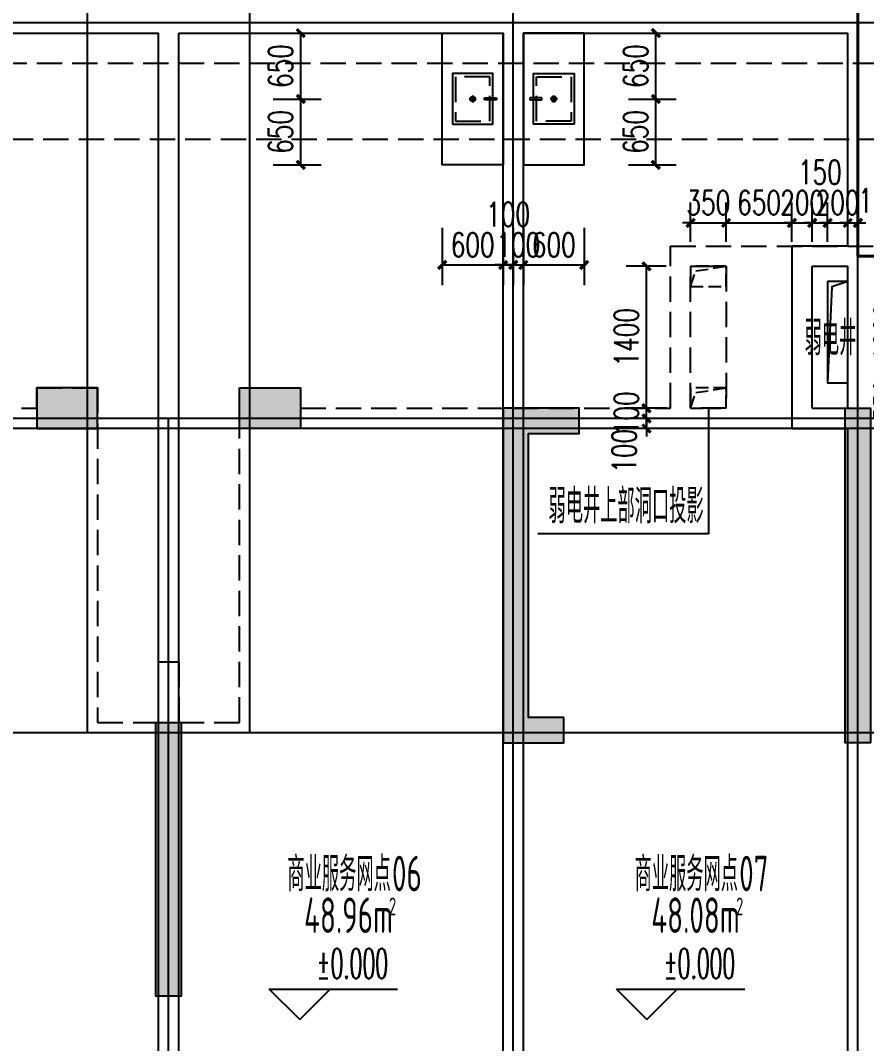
# Model space of a CAD drawing. Extents: x -59851 to 653804, y -249523 to 437614.
# Drawn here: x -31975 to -23629, y 199722 to 209813 of the extents above; entities that cross this region are included whole.
import ezdxf

# ---------------------------------------------------------------- set-up
doc = ezdxf.new("R2010")
doc.units = 0
doc.header["$LTSCALE"] = 1000
doc.header["$MEASUREMENT"] = 0
doc.linetypes.add('DASH', pattern=[0.35, 0.25, -0.1])
doc.layers.add('33计全面积外廓线', color=21, linetype='Continuous', lineweight=35)
for name, color, linetype in [('A-Above', 5, 'DASH'), ('A-Lvtry（卫生间）', 5, 'Continuous'), ('A-ROOF', 7, 'Continuous'), ('A-洞口', 105, 'Continuous'), ('A-第三道尺寸线', 105, 'Continuous'), ('DIM_ELEV', 3, 'Continuous'), ('DIM_LEAD', 3, 'Continuous'), ('DIM_SYMB', 3, 'Continuous'), ('DOTE', 16, 'Continuous'), ('LVTRY', 5, 'Continuous'), ('PUB_HATCH', 8, 'Continuous'), ('PUB_TEXT', 7, 'Continuous'), ('WALL', 2, 'Continuous'), ('剪力墙', 6, 'Continuous')]:
    doc.layers.add(name, color=color, linetype=linetype)
doc.styles.add('_TCH_DIM', font='SIMPLEX.shx', dxfattribs={"width": 0.7, "bigfont": 'GBCBIG.shx'})
doc.styles.add('_TCH_DIM_T3', font='SIMPLEX.shx', dxfattribs={"width": 0.705882, "bigfont": 'GBCBIG.shx'})
doc.styles.get("Standard").update_dxf_attribs({"font": 'gbenor.shx', "width": 0.7, "bigfont": 'gbcbig.shx'})
doc.dimstyles.new('_TCH_ARCH&&80', dxfattribs={"dimtxt": 238, "dimasz": 80, "dimexe": 200, "dimexo": 240, "dimgap": 80, "dimtad": 1, "dimdec": 0, "dimzin": 0, "dimdsep": 46, "dimtxsty": '_TCH_DIM_T3', "dimblk": 'ARCHTICK', "dimcen": 0.09, "dimclrt": 7, "dimazin": 2, "dimtfac": 1, "dimtdec": 0, "dimtix": 1, "dimtmove": 2, "dimatfit": 3, "dimfxl": 0, "dimtolj": 1, "dimtzin": 0, "dimarcsym": 0})

# ---------------------------------------------------------------- blocks, each defined once
blk = doc.blocks.new('A$C2778355F')
at = {"linetype": 'DASH'}
for p, q in [((165, 250), (235, 250)), ((200, 285), (200, 215))]:
    blk.add_line(p, q, dxfattribs=at)
at = {"linetype": 'ByBlock'}
blk.add_lwpolyline([(0, 0), (400, 0), (400, 500), (0, 500)], close=True, dxfattribs=at)
at = {"linetype": 'DASH'}
for points in [[(30, 30), (370, 30), (370, 470), (30, 470)], [(317, 260), (435, 260), (435, 240), (317, 240)]]:
    blk.add_lwpolyline(points, close=True, dxfattribs=at)
for radius in [25, 20]:
    blk.add_circle((200, 250), radius, dxfattribs=at)
blk = doc.blocks.new('zzlk0330')
at = {"layer": 'A-ROOF', "linetype": 'DASH'}
blk.add_lwpolyline([(-37214, 149988), (-37214, 146588), (-31814, 146588), (-31814, 146788), (-31214, 146788), (-31214, 143488), (-30614, 143488), (-30614, 144088), (-30414, 144088), (-30414, 143488), (-29814, 143488), (-29814, 146788), (-29214, 146788), (-29214, 146588), (-25564, 146588), (-25564, 148188), (-22114, 148188), (-22114, 149988)], close=True, dxfattribs=at)
blk = doc.blocks.new('ddkh')
at = {"layer": 'A-洞口'}
blk.add_lwpolyline([(-22905, 207025.5), (-22905, 206025.5), (-22705, 206025.5), (-22705, 207025.5)], close=True, dxfattribs=at)
blk.add_lwpolyline([(-22705, 207025.5), (-22861, 206974), (-22905, 206025.5)], dxfattribs=at)
blk = doc.blocks.new('shoucengjianliqiang0505')
at = {"layer": 'PUB_HATCH'}
h = blk.add_hatch(color=256, dxfattribs=at)
h.dxf.hatch_style = 1
h.paths.add_polyline_path([(-14848, 486544), (-14448, 486544), (-14448, 486144), (-14848, 486144)])
h.paths.add_polyline_path([(-8748, 486544), (-8348, 486544), (-8348, 486144), (-8748, 486144)])
h.paths.add_polyline_path([(-8748, 490544), (-8348, 490544), (-8348, 490144), (-8748, 490144)])
h.paths.add_polyline_path([(-14848, 490544), (-14448, 490544), (-14448, 490144), (-14848, 490144)])
h.paths.add_polyline_path([(-14848, 482144), (-14448, 482144), (-14448, 481744), (-14848, 481744)])
h.paths.add_polyline_path([(-8748, 482144), (-8348, 482144), (-8348, 481744), (-8748, 481744)])
h.paths.add_polyline_path([(-46848, 497944), (-46448, 497944), (-46448, 497544), (-46848, 497544)])
h.paths.add_polyline_path([(-46848, 501744), (-46448, 501744), (-46448, 501344), (-46848, 501344)])
h.paths.add_polyline_path([(-53548, 501742), (-53148, 501742), (-53148, 501342), (-53548, 501342)])
h.paths.add_polyline_path([(-63048, 504094), (-63048, 504344), (-63648, 504344), (-63648, 502544), (-63848, 502544), (-63848, 502294), (-63398, 502294), (-63398, 504094)])
h.paths.add_polyline_path([(-37148, 500844), (-35548, 500844), (-35548, 497944), (-37148, 497944), (-37148, 498144), (-35748, 498144), (-35748, 500644), (-37148, 500644)])
h.paths.add_polyline_path([(-29698, 483744), (-29698, 484994), (-29448, 484994), (-29448, 483344), (-30048, 483344), (-30048, 483744)])
h.paths.add_polyline_path([(-33048, 484994), (-32798, 484994), (-32798, 483744), (-32448, 483744), (-32448, 483344), (-33048, 483344)])
h.paths.add_polyline_path([(-36498, 483744), (-36498, 484994), (-36248, 484994), (-36248, 483344), (-36848, 483344), (-36848, 483744)])
h.paths.add_polyline_path([(-43248, 484994), (-42998, 484994), (-42998, 483744), (-42648, 483744), (-42648, 483344), (-43248, 483344)])
h.paths.add_polyline_path([(-50098, 483744), (-50098, 484994), (-49848, 484994), (-49848, 483344), (-50448, 483344), (-50448, 483744)])
h.paths.add_polyline_path([(-56848, 484994), (-56598, 484994), (-56598, 483744), (-56248, 483744), (-56248, 483344), (-56848, 483344)])
h.paths.add_polyline_path([(-63698, 485844), (-63448, 485844), (-63448, 483344), (-64048, 483344), (-64048, 483744), (-63698, 483744)])
h.paths.add_polyline_path([(-54648, 492144), (-54048, 492144), (-54048, 492544), (-54648, 492544)])
h.paths.add_polyline_path([(-52648, 492544), (-52048, 492544), (-52048, 492144), (-52648, 492144)])
h.paths.add_polyline_path([(-39048, 492544), (-38448, 492544), (-38448, 492144), (-39048, 492144)])
h.paths.add_polyline_path([(-45348, 495844), (-44748, 495844), (-44748, 496244), (-45348, 496244)])
h.paths.add_polyline_path([(-55848, 497944), (-55248, 497944), (-55248, 497544), (-55848, 497544)])
h.paths.add_polyline_path([(-55848, 495844), (-55248, 495844), (-55248, 496244), (-55848, 496244)])
h.paths.add_polyline_path([(-60248, 495844), (-59648, 495844), (-59648, 496244), (-60248, 496244)])
h.paths.add_polyline_path([(-21248, 500844), (-21248, 499444), (-21498, 499444), (-21498, 499844), (-21848, 499844), (-21848, 500094), (-21498, 500094), (-21498, 500844)])
h.paths.add_polyline_path([(-42948, 497544), (-42548, 497544), (-42548, 498144), (-42748, 498144), (-42748, 500644), (-42148, 500644), (-42148, 500844), (-42948, 500844), (-42948, 497944)])
h.paths.add_polyline_path([(-21248, 496144), (-21248, 496744), (-21498, 496744), (-21498, 496394), (-22898, 496394), (-22898, 496144), (-22098, 496144), (-22098, 496044), (-21848, 496044), (-21848, 496144)])
h.paths.add_polyline_path([(-30848, 497544), (-30848, 497944), (-32298, 497944), (-32298, 498144), (-30648, 498144), (-30648, 497744), (-30248, 497744), (-30248, 497544)])
h.paths.add_polyline_path([(-18848, 489094), (-18848, 487444), (-19098, 487444), (-19098, 487994), (-19448, 487994), (-19448, 488244), (-19098, 488244), (-19098, 489094)])
h.paths.add_polyline_path([(-60023, 489044), (-60273, 489044), (-60273, 491444), (-60023, 491444), (-60023, 489244)])
h.paths.add_polyline_path([(-28348, 499194), (-28348, 497544), (-28748, 497544), (-28748, 497744), (-28548, 497744), (-28548, 499194)])
h.paths.add_polyline_path([(-41148, 492344), (-40448, 492344), (-40448, 490694), (-40698, 490694), (-40698, 492094), (-41148, 492094)])
h.paths.add_polyline_path([(-30848, 500644), (-31348, 500644), (-31348, 503644), (-28348, 503644), (-28348, 501444), (-28708, 501444), (-28708, 501644), (-28548, 501644), (-28548, 503444), (-31148, 503444), (-31148, 501644), (-30748, 501644), (-30748, 501444), (-31148, 501444), (-31148, 500944), (-30648, 500944), (-30648, 500644)])
h.paths.add_polyline_path([(-42948, 495544), (-42948, 496244), (-40448, 496244), (-40448, 493744), (-42948, 493744), (-42948, 494444), (-42748, 494444), (-42748, 493944), (-40648, 493944), (-40648, 496044), (-42748, 496044), (-42748, 495544)])
h.paths.add_polyline_path([(-21248, 502644), (-21248, 503644), (-22898, 503644), (-22898, 503394), (-21498, 503394), (-21498, 502644)])
h.paths.add_polyline_path([(-22748, 492144), (-23248, 492144), (-23248, 490494), (-22998, 490494), (-22998, 491894), (-22748, 491894)])
h.paths.add_polyline_path([(-22673, 488244), (-22423, 488244), (-22423, 485744), (-22673, 485744), (-22673, 488044)])
h.paths.add_polyline_path([(-21848, 493644), (-21848, 493044), (-23498, 493044), (-23498, 493294), (-22098, 493294), (-22098, 493644)])
h.paths.add_polyline_path([(-18848, 491544), (-18848, 492144), (-20498, 492144), (-20498, 491894), (-19098, 491894), (-19098, 491544)])
h.paths.add_polyline_path([(-18848, 482444), (-18848, 481744), (-20498, 481744), (-20498, 481994), (-19098, 481994), (-19098, 482444)])
h.paths.add_polyline_path([(-22048, 481744), (-22498, 481744), (-22698, 481744), (-22698, 483344), (-23048, 483344), (-23048, 483594), (-22448, 483594), (-22448, 481994), (-22048, 481994)])
h.paths.add_polyline_path([(-26798, 490844), (-26048, 490844), (-26048, 489044), (-26298, 489044), (-26298, 490594), (-26798, 490594)])
h.paths.add_polyline_path([(-32448, 490844), (-33048, 490844), (-33048, 489044), (-32798, 489044), (-32798, 490594), (-32448, 490594)])
h.paths.add_polyline_path([(-35848, 489294), (-36198, 489294), (-36198, 492094), (-35848, 492094), (-35848, 492344), (-36448, 492344), (-36448, 489044), (-36198, 489044), (-35848, 489044)])
h.paths.add_polyline_path([(-39873, 489244), (-39623, 489244), (-39623, 486544), (-39873, 486544), (-39873, 489044)])
h.paths.add_polyline_path([(-43648, 489294), (-43298, 489294), (-43298, 492094), (-43798, 492094), (-43798, 492344), (-43048, 492344), (-43048, 489044), (-43298, 489044), (-43648, 489044)])
h.paths.add_polyline_path([(-46673, 492344), (-46423, 492344), (-46423, 489044), (-46673, 489044), (-46673, 492144)])
h.paths.add_polyline_path([(-53473, 489244), (-53223, 489244), (-53223, 486544), (-53473, 486544), (-53473, 489044)])
h.paths.add_polyline_path([(-49448, 489294), (-49798, 489294), (-49798, 492094), (-49298, 492094), (-49298, 492344), (-50048, 492344), (-50048, 489044), (-49798, 489044), (-49448, 489044)])
h.paths.add_polyline_path([(-57248, 489294), (-56898, 489294), (-56898, 492094), (-57248, 492094), (-57248, 492344), (-56648, 492344), (-56648, 489044), (-56898, 489044), (-57248, 489044)])
h.paths.add_polyline_path([(-60048, 498644), (-60048, 497544), (-62548, 497544), (-62548, 497794), (-60298, 497794), (-60298, 498644)])
h.paths.add_polyline_path([(-60048, 503544), (-60048, 504344), (-61698, 504344), (-61698, 504094), (-60298, 504094), (-60298, 503544)])
h.paths.add_polyline_path([(-67048, 491344), (-67048, 492244), (-64848, 492244), (-64848, 491994), (-66798, 491994), (-66798, 491344)])
h.paths.add_polyline_path([(-66448, 502544), (-67048, 502544), (-67048, 499894), (-66798, 499894), (-66798, 502294), (-66448, 502294)])
h.paths.add_polyline_path([(-66448, 483344), (-67048, 483344), (-67048, 485844), (-66798, 485844), (-66798, 483744), (-66448, 483744)])
edge = h.paths.add_edge_path()
edge.add_line((-26248, 494694), (-26248, 492344))
edge.add_line((-26248, 492344), (-26948, 492344))
edge.add_line((-26948, 492344), (-26948, 492144))
edge.add_line((-26948, 492144), (-26048, 492144))
edge.add_line((-26048, 492144), (-26048, 494694))
edge.add_line((-26248, 494694), (-26248, 495094))
edge = h.paths.add_edge_path()
edge.add_line((-26448, 483344), (-26448, 483594))
edge.add_line((-26448, 483594), (-26273, 483594))
edge.add_line((-26273, 483594), (-26273, 484994))
edge.add_line((-26273, 484994), (-26023, 484994))
edge.add_line((-26023, 484994), (-26023, 483594))
edge.add_line((-26023, 483594), (-25848, 483594))
edge.add_line((-25848, 483594), (-25848, 483344))
edge.add_line((-25848, 483344), (-26448, 483344))
edge.add_line((-26448, 483344), (-26048, 483344))
edge = h.paths.add_edge_path()
edge.add_line((-40048, 483344), (-40048, 483744))
edge.add_line((-40048, 483744), (-39873, 483744))
edge.add_line((-39873, 483744), (-39873, 484994))
edge.add_line((-39873, 484994), (-39623, 484994))
edge.add_line((-39623, 484994), (-39623, 483744))
edge.add_line((-39623, 483744), (-39448, 483744))
edge.add_line((-39448, 483744), (-39448, 483344))
edge.add_line((-39448, 483344), (-40048, 483344))
edge.add_line((-40048, 483344), (-39648, 483344))
edge = h.paths.add_edge_path()
edge.add_line((-46848, 483344), (-46848, 483594))
edge.add_line((-46848, 483594), (-46673, 483594))
edge.add_line((-46673, 483594), (-46673, 484994))
edge.add_line((-46673, 484994), (-46423, 484994))
edge.add_line((-46423, 484994), (-46423, 483594))
edge.add_line((-46423, 483594), (-46248, 483594))
edge.add_line((-46248, 483594), (-46248, 483344))
edge.add_line((-46248, 483344), (-46848, 483344))
edge.add_line((-46848, 483344), (-46448, 483344))
edge = h.paths.add_edge_path()
edge.add_line((-53648, 483344), (-53648, 483744))
edge.add_line((-53648, 483744), (-53473, 483744))
edge.add_line((-53473, 483744), (-53473, 484994))
edge.add_line((-53473, 484994), (-53223, 484994))
edge.add_line((-53223, 484994), (-53223, 483744))
edge.add_line((-53223, 483744), (-53048, 483744))
edge.add_line((-53048, 483744), (-53048, 483344))
edge.add_line((-53048, 483344), (-53648, 483344))
edge.add_line((-53648, 483344), (-53248, 483344))
edge = h.paths.add_edge_path()
edge.add_line((-60448, 483344), (-60448, 483594))
edge.add_line((-60448, 483594), (-60273, 483594))
edge.add_line((-60273, 483594), (-60273, 484994))
edge.add_line((-60273, 484994), (-60023, 484994))
edge.add_line((-60023, 484994), (-60023, 483594))
edge.add_line((-60023, 483594), (-59848, 483594))
edge.add_line((-59848, 483594), (-59848, 483344))
edge.add_line((-59848, 483344), (-60448, 483344))
edge.add_line((-60448, 483344), (-60048, 483344))
at = {"layer": '剪力墙', "color": 6, "linetype": 'Continuous'}
for points in [[(-54648, 492144), (-54048, 492144), (-54048, 492544), (-54648, 492544)], [(-52648, 492544), (-52048, 492544), (-52048, 492144), (-52648, 492144)], [(-49448, 489294), (-49798, 489294), (-49798, 492094), (-49298, 492094), (-49298, 492344), (-50048, 492344), (-50048, 489044), (-49798, 489044), (-49448, 489044)], [(-46673, 492344), (-46423, 492344), (-46423, 489044), (-46673, 489044), (-46673, 492144)], [(-53473, 489244), (-53223, 489244), (-53223, 486544), (-53473, 486544), (-53473, 489044)]]:
    blk.add_lwpolyline(points, close=True, dxfattribs=at)
for points in [[(-54448, 492144), (-54448, 492144)], [(-52448, 492144), (-52448, 492144)], [(-46673, 492144), (-46673, 492144)], [(-53473, 489044), (-53473, 489044)]]:
    blk.add_lwpolyline(points, dxfattribs=at)
blk = doc.blocks.new('_ArchTick')
at = {"color": 0, "linetype": 'ByBlock', "const_width": 0.4}
blk.add_lwpolyline([(-0.5, -0.5), (0.5, 0.5)], dxfattribs=at)
blk = doc.blocks.new('*D1163')
at = {"layer": 'A-第三道尺寸线', "color": 0, "lineweight": -2, "transparency": 16777216}
for p, q in [((-23480, 207238), (-23034, 207238)), ((-23234, 206238), (-23234, 207238)), ((-23480, 206238), (-23034, 206238))]:
    blk.add_line(p, q, dxfattribs=at)
at = {"layer": 'Defpoints', "color": 0, "transparency": 16777216}
for p in [(-23720, 207238), (-23234, 207238), (-23720, 206238)]:
    blk.add_point(p, dxfattribs=at)
at = {"layer": 'A-第三道尺寸线', "color": 0, "lineweight": -2, "transparency": 16777216, "xscale": 80, "yscale": 80, "zscale": 80}
for p, rotation in [((-23234, 207238), 90), ((-23234, 206238), 270)]:
    blk.add_blockref('_ArchTick', p, dxfattribs=dict(at, rotation=rotation))
at = {"layer": 'A-第三道尺寸线', "color": 7, "transparency": 16777216, "insert": (-23433, 206738), "char_height": 238, "attachment_point": 5, "rotation": 90, "style": '_TCH_DIM_T3'}
blk.add_mtext('\\A1;1000', dxfattribs=at)
blk = doc.blocks.new('*D1164')
at = {"layer": 'A-第三道尺寸线', "color": 0, "lineweight": -2, "transparency": 16777216}
for p, q in [((-23234, 206238), (-23234, 206318)), ((-23480, 206238), (-23034, 206238)), ((-23234, 205888), (-23234, 206238)), ((-23480, 205888), (-23034, 205888)), ((-23234, 205888), (-23234, 205808))]:
    blk.add_line(p, q, dxfattribs=at)
at = {"layer": 'Defpoints', "color": 0, "transparency": 16777216}
for p in [(-23720, 206238), (-23234, 206238), (-23720, 205888)]:
    blk.add_point(p, dxfattribs=at)
at = {"layer": 'A-第三道尺寸线', "color": 0, "lineweight": -2, "transparency": 16777216, "xscale": 80, "yscale": 80, "zscale": 80}
for p, rotation in [((-23234, 206238), 270), ((-23234, 205888), 90)]:
    blk.add_blockref('_ArchTick', p, dxfattribs=dict(at, rotation=rotation))
at = {"layer": 'A-第三道尺寸线', "color": 7, "transparency": 16777216, "insert": (-23433, 206063), "char_height": 238, "attachment_point": 5, "rotation": 90, "style": '_TCH_DIM_T3'}
blk.add_mtext('\\A1;350', dxfattribs=at)
blk = doc.blocks.new('*D1182')
at = {"layer": 'A-第三道尺寸线', "color": 0, "lineweight": -2, "transparency": 16777216}
for p, q in [((-25604, 207388), (-25999, 207388)), ((-25799, 205988), (-25799, 207388)), ((-25604, 205988), (-25999, 205988))]:
    blk.add_line(p, q, dxfattribs=at)
at = {"layer": 'Defpoints', "color": 0, "transparency": 16777216}
for p in [(-25799, 207388), (-25364, 207388), (-25364, 205988)]:
    blk.add_point(p, dxfattribs=at)
at = {"layer": 'A-第三道尺寸线', "color": 0, "lineweight": -2, "transparency": 16777216, "xscale": 80, "yscale": 80, "zscale": 80}
for p, rotation in [((-25799, 207388), 90), ((-25799, 205988), 270)]:
    blk.add_blockref('_ArchTick', p, dxfattribs=dict(at, rotation=rotation))
at = {"layer": 'A-第三道尺寸线', "color": 7, "transparency": 16777216, "insert": (-25998, 206688), "char_height": 238, "attachment_point": 5, "rotation": 90, "style": '_TCH_DIM_T3'}
blk.add_mtext('\\A1;1400', dxfattribs=at)
blk = doc.blocks.new('*D1183')
at = {"layer": 'A-第三道尺寸线', "color": 0, "lineweight": -2, "transparency": 16777216}
for p, q in [((-25799, 205988), (-25799, 206068)), ((-25604, 205988), (-25999, 205988)), ((-25799, 205888), (-25799, 205988)), ((-25604, 205888), (-25999, 205888)), ((-25799, 205888), (-25799, 205808))]:
    blk.add_line(p, q, dxfattribs=at)
at = {"layer": 'Defpoints', "color": 0, "transparency": 16777216}
for p in [(-25799, 205988), (-25364, 205988), (-25364, 205888)]:
    blk.add_point(p, dxfattribs=at)
at = {"layer": 'A-第三道尺寸线', "color": 0, "lineweight": -2, "transparency": 16777216, "xscale": 80, "yscale": 80, "zscale": 80}
for p, rotation in [((-25799, 205988), 270), ((-25799, 205888), 90)]:
    blk.add_blockref('_ArchTick', p, dxfattribs=dict(at, rotation=rotation))
at = {"layer": 'A-第三道尺寸线', "color": 7, "transparency": 16777216, "insert": (-25998, 205938), "char_height": 238, "attachment_point": 5, "rotation": 90, "style": '_TCH_DIM_T3'}
blk.add_mtext('\\A1;100', dxfattribs=at)
blk = doc.blocks.new('*D1184')
at = {"layer": 'A-第三道尺寸线', "color": 0, "lineweight": -2, "transparency": 16777216}
for p, q in [((-25799, 205888), (-25799, 205968)), ((-25604, 205888), (-25999, 205888)), ((-25799, 205788), (-25799, 205888)), ((-25604, 205788), (-25999, 205788)), ((-25799, 205788), (-25799, 205708))]:
    blk.add_line(p, q, dxfattribs=at)
at = {"layer": 'Defpoints', "color": 0, "transparency": 16777216}
for p in [(-25799, 205888), (-25364, 205888), (-25364, 205788)]:
    blk.add_point(p, dxfattribs=at)
at = {"layer": 'A-第三道尺寸线', "color": 0, "lineweight": -2, "transparency": 16777216, "xscale": 80, "yscale": 80, "zscale": 80}
for p, rotation in [((-25799, 205888), 270), ((-25799, 205788), 90)]:
    blk.add_blockref('_ArchTick', p, dxfattribs=dict(at, rotation=rotation))
at = {"layer": 'A-第三道尺寸线', "color": 7, "transparency": 16777216, "insert": (-26019, 205568), "char_height": 238, "attachment_point": 5, "rotation": 90, "style": '_TCH_DIM_T3'}
blk.add_mtext('\\A1;100', dxfattribs=at)
blk = doc.blocks.new('*D1185')
at = {"layer": 'A-第三道尺寸线', "color": 0, "lineweight": -2, "transparency": 16777216}
for p, q in [((-25364, 207628), (-25364, 208016)), ((-25014, 207628), (-25014, 208016)), ((-25364, 207816), (-25444, 207816)), ((-25364, 207816), (-25014, 207816)), ((-25014, 207816), (-24934, 207816))]:
    blk.add_line(p, q, dxfattribs=at)
at = {"layer": 'Defpoints', "color": 0, "transparency": 16777216}
for p in [(-25014, 207816), (-25364, 207388), (-25014, 207388)]:
    blk.add_point(p, dxfattribs=at)
at = {"layer": 'A-第三道尺寸线', "color": 0, "lineweight": -2, "transparency": 16777216, "xscale": 80, "yscale": 80, "zscale": 80}
blk.add_blockref('_ArchTick', (-25364, 207816), dxfattribs=at)
at = {"layer": 'A-第三道尺寸线', "color": 0, "lineweight": -2, "transparency": 16777216, "xscale": 80, "yscale": 80, "zscale": 80, "rotation": 180}
blk.add_blockref('_ArchTick', (-25014, 207816), dxfattribs=at)
at = {"layer": 'A-第三道尺寸线', "color": 7, "transparency": 16777216, "insert": (-25189, 208015), "char_height": 238, "attachment_point": 5, "style": '_TCH_DIM_T3'}
blk.add_mtext('\\A1;350', dxfattribs=at)
blk = doc.blocks.new('*D1186')
at = {"layer": 'A-第三道尺寸线', "color": 0, "lineweight": -2, "transparency": 16777216}
for p, q in [((-25014, 207628), (-25014, 208016)), ((-24364, 207628), (-24364, 208016)), ((-25014, 207816), (-24364, 207816))]:
    blk.add_line(p, q, dxfattribs=at)
at = {"layer": 'Defpoints', "color": 0, "transparency": 16777216}
for p in [(-24364, 207816), (-25014, 207388), (-24364, 207388)]:
    blk.add_point(p, dxfattribs=at)
at = {"layer": 'A-第三道尺寸线', "color": 0, "lineweight": -2, "transparency": 16777216, "xscale": 80, "yscale": 80, "zscale": 80, "rotation": 180}
blk.add_blockref('_ArchTick', (-25014, 207816), dxfattribs=at)
at = {"layer": 'A-第三道尺寸线', "color": 0, "lineweight": -2, "transparency": 16777216, "xscale": 80, "yscale": 80, "zscale": 80}
blk.add_blockref('_ArchTick', (-24364, 207816), dxfattribs=at)
at = {"layer": 'A-第三道尺寸线', "color": 7, "transparency": 16777216, "insert": (-24689, 208015), "char_height": 238, "attachment_point": 5, "style": '_TCH_DIM_T3'}
blk.add_mtext('\\A1;650', dxfattribs=at)
blk = doc.blocks.new('*D1187')
at = {"layer": 'A-第三道尺寸线', "color": 0, "lineweight": -2, "transparency": 16777216}
for p, q in [((-24364, 207628), (-24364, 208016)), ((-24164, 207628), (-24164, 208016)), ((-24364, 207816), (-24444, 207816)), ((-24364, 207816), (-24164, 207816)), ((-24164, 207816), (-24084, 207816))]:
    blk.add_line(p, q, dxfattribs=at)
at = {"layer": 'Defpoints', "color": 0, "transparency": 16777216}
for p in [(-24164, 207816), (-24364, 207388), (-24164, 207388)]:
    blk.add_point(p, dxfattribs=at)
at = {"layer": 'A-第三道尺寸线', "color": 0, "lineweight": -2, "transparency": 16777216, "xscale": 80, "yscale": 80, "zscale": 80}
blk.add_blockref('_ArchTick', (-24364, 207816), dxfattribs=at)
at = {"layer": 'A-第三道尺寸线', "color": 0, "lineweight": -2, "transparency": 16777216, "xscale": 80, "yscale": 80, "zscale": 80, "rotation": 180}
blk.add_blockref('_ArchTick', (-24164, 207816), dxfattribs=at)
at = {"layer": 'A-第三道尺寸线', "color": 7, "transparency": 16777216, "insert": (-24264, 208015), "char_height": 238, "attachment_point": 5, "style": '_TCH_DIM_T3'}
blk.add_mtext('\\A1;200', dxfattribs=at)
blk = doc.blocks.new('*D1188')
at = {"layer": 'A-第三道尺寸线', "color": 0, "lineweight": -2, "transparency": 16777216}
for p, q in [((-24164, 207628), (-24164, 208016)), ((-24014, 207628), (-24014, 208016)), ((-24164, 207816), (-24244, 207816)), ((-24164, 207816), (-24014, 207816)), ((-24014, 207816), (-23934, 207816))]:
    blk.add_line(p, q, dxfattribs=at)
at = {"layer": 'Defpoints', "color": 0, "transparency": 16777216}
for p in [(-24014, 207816), (-24164, 207388), (-24014, 207388)]:
    blk.add_point(p, dxfattribs=at)
at = {"layer": 'A-第三道尺寸线', "color": 0, "lineweight": -2, "transparency": 16777216, "xscale": 80, "yscale": 80, "zscale": 80}
blk.add_blockref('_ArchTick', (-24164, 207816), dxfattribs=at)
at = {"layer": 'A-第三道尺寸线', "color": 0, "lineweight": -2, "transparency": 16777216, "xscale": 80, "yscale": 80, "zscale": 80, "rotation": 180}
blk.add_blockref('_ArchTick', (-24014, 207816), dxfattribs=at)
at = {"layer": 'A-第三道尺寸线', "color": 7, "transparency": 16777216, "insert": (-24089, 208316), "char_height": 238, "attachment_point": 5, "style": '_TCH_DIM_T3'}
blk.add_mtext('\\A1;150', dxfattribs=at)
blk = doc.blocks.new('*D1189')
at = {"layer": 'A-第三道尺寸线', "color": 0, "lineweight": -2, "transparency": 16777216}
for p, q in [((-24014, 207628), (-24014, 208016)), ((-23814, 207628), (-23814, 208016)), ((-24014, 207816), (-24094, 207816)), ((-24014, 207816), (-23814, 207816)), ((-23814, 207816), (-23734, 207816))]:
    blk.add_line(p, q, dxfattribs=at)
at = {"layer": 'Defpoints', "color": 0, "transparency": 16777216}
for p in [(-23814, 207816), (-24014, 207388), (-23814, 207388)]:
    blk.add_point(p, dxfattribs=at)
at = {"layer": 'A-第三道尺寸线', "color": 0, "lineweight": -2, "transparency": 16777216, "xscale": 80, "yscale": 80, "zscale": 80}
blk.add_blockref('_ArchTick', (-24014, 207816), dxfattribs=at)
at = {"layer": 'A-第三道尺寸线', "color": 0, "lineweight": -2, "transparency": 16777216, "xscale": 80, "yscale": 80, "zscale": 80, "rotation": 180}
blk.add_blockref('_ArchTick', (-23814, 207816), dxfattribs=at)
at = {"layer": 'A-第三道尺寸线', "color": 7, "transparency": 16777216, "insert": (-23914, 208015), "char_height": 238, "attachment_point": 5, "style": '_TCH_DIM_T3'}
blk.add_mtext('\\A1;200', dxfattribs=at)
blk = doc.blocks.new('*D1190')
at = {"layer": 'A-第三道尺寸线', "color": 0, "lineweight": -2, "transparency": 16777216}
for p, q in [((-23814, 207628), (-23814, 208016)), ((-23714, 207628), (-23714, 208016)), ((-23814, 207816), (-23894, 207816)), ((-23814, 207816), (-23714, 207816)), ((-23714, 207816), (-23634, 207816))]:
    blk.add_line(p, q, dxfattribs=at)
at = {"layer": 'Defpoints', "color": 0, "transparency": 16777216}
for p in [(-23714, 207816), (-23814, 207388), (-23714, 207388)]:
    blk.add_point(p, dxfattribs=at)
at = {"layer": 'A-第三道尺寸线', "color": 0, "lineweight": -2, "transparency": 16777216, "xscale": 80, "yscale": 80, "zscale": 80}
blk.add_blockref('_ArchTick', (-23814, 207816), dxfattribs=at)
at = {"layer": 'A-第三道尺寸线', "color": 0, "lineweight": -2, "transparency": 16777216, "xscale": 80, "yscale": 80, "zscale": 80, "rotation": 180}
blk.add_blockref('_ArchTick', (-23714, 207816), dxfattribs=at)
at = {"layer": 'A-第三道尺寸线', "color": 7, "transparency": 16777216, "insert": (-23494, 208036), "char_height": 238, "attachment_point": 5, "style": '_TCH_DIM_T3'}
blk.add_mtext('\\A1;100', dxfattribs=at)
blk = doc.blocks.new('*D2825')
at = {"layer": 'A-第三道尺寸线', "color": 0, "lineweight": -2, "transparency": 16777216}
for p, q in [((-25978, 209688), (-25507, 209688)), ((-25707, 209038), (-25707, 209688)), ((-25978, 209038), (-25507, 209038))]:
    blk.add_line(p, q, dxfattribs=at)
at = {"layer": 'Defpoints', "color": 0, "transparency": 16777216}
for p in [(-26218, 209688), (-25707, 209688), (-26218, 209038)]:
    blk.add_point(p, dxfattribs=at)
at = {"layer": 'A-第三道尺寸线', "color": 0, "lineweight": -2, "transparency": 16777216, "xscale": 80, "yscale": 80, "zscale": 80}
for p, rotation in [((-25707, 209688), 90), ((-25707, 209038), 270)]:
    blk.add_blockref('_ArchTick', p, dxfattribs=dict(at, rotation=rotation))
at = {"layer": 'A-第三道尺寸线', "color": 7, "transparency": 16777216, "insert": (-25906, 209363), "char_height": 238, "attachment_point": 5, "rotation": 90, "style": '_TCH_DIM_T3'}
blk.add_mtext('\\A1;650', dxfattribs=at)
blk = doc.blocks.new('*D2826')
at = {"layer": 'A-第三道尺寸线', "color": 0, "lineweight": -2, "transparency": 16777216}
for p, q in [((-25978, 209038), (-25507, 209038)), ((-25707, 208388), (-25707, 209038)), ((-25978, 208388), (-25507, 208388))]:
    blk.add_line(p, q, dxfattribs=at)
at = {"layer": 'Defpoints', "color": 0, "transparency": 16777216}
for p in [(-26218, 209038), (-25707, 209038), (-26218, 208388)]:
    blk.add_point(p, dxfattribs=at)
at = {"layer": 'A-第三道尺寸线', "color": 0, "lineweight": -2, "transparency": 16777216, "xscale": 80, "yscale": 80, "zscale": 80}
for p, rotation in [((-25707, 209038), 90), ((-25707, 208388), 270)]:
    blk.add_blockref('_ArchTick', p, dxfattribs=dict(at, rotation=rotation))
at = {"layer": 'A-第三道尺寸线', "color": 7, "transparency": 16777216, "insert": (-25906, 208713), "char_height": 238, "attachment_point": 5, "rotation": 90, "style": '_TCH_DIM_T3'}
blk.add_mtext('\\A1;650', dxfattribs=at)
blk = doc.blocks.new('*D2856')
at = {"layer": 'A-第三道尺寸线', "color": 0, "lineweight": -2, "transparency": 16777216}
for p, q in [((-29481, 209688), (-29010, 209688)), ((-29210, 209038), (-29210, 209688)), ((-29481, 209038), (-29010, 209038))]:
    blk.add_line(p, q, dxfattribs=at)
at = {"layer": 'Defpoints', "color": 0, "transparency": 16777216}
for p in [(-29721, 209688), (-29210, 209688), (-29721, 209038)]:
    blk.add_point(p, dxfattribs=at)
at = {"layer": 'A-第三道尺寸线', "color": 0, "lineweight": -2, "transparency": 16777216, "xscale": 80, "yscale": 80, "zscale": 80}
for p, rotation in [((-29210, 209688), 90), ((-29210, 209038), 270)]:
    blk.add_blockref('_ArchTick', p, dxfattribs=dict(at, rotation=rotation))
at = {"layer": 'A-第三道尺寸线', "color": 7, "transparency": 16777216, "insert": (-29409, 209363), "char_height": 238, "attachment_point": 5, "rotation": 90, "style": '_TCH_DIM_T3'}
blk.add_mtext('\\A1;650', dxfattribs=at)
blk = doc.blocks.new('*D2857')
at = {"layer": 'A-第三道尺寸线', "color": 0, "lineweight": -2, "transparency": 16777216}
for p, q in [((-29481, 209038), (-29010, 209038)), ((-29210, 208388), (-29210, 209038)), ((-29481, 208388), (-29010, 208388))]:
    blk.add_line(p, q, dxfattribs=at)
at = {"layer": 'Defpoints', "color": 0, "transparency": 16777216}
for p in [(-29721, 209038), (-29210, 209038), (-29721, 208388)]:
    blk.add_point(p, dxfattribs=at)
at = {"layer": 'A-第三道尺寸线', "color": 0, "lineweight": -2, "transparency": 16777216, "xscale": 80, "yscale": 80, "zscale": 80}
for p, rotation in [((-29210, 209038), 90), ((-29210, 208388), 270)]:
    blk.add_blockref('_ArchTick', p, dxfattribs=dict(at, rotation=rotation))
at = {"layer": 'A-第三道尺寸线', "color": 7, "transparency": 16777216, "insert": (-29409, 208713), "char_height": 238, "attachment_point": 5, "rotation": 90, "style": '_TCH_DIM_T3'}
blk.add_mtext('\\A1;650', dxfattribs=at)
blk = doc.blocks.new('*D2858')
at = {"layer": 'A-第三道尺寸线', "color": 0, "lineweight": -2, "transparency": 16777216}
for p, q in [((-27014, 207768), (-27014, 207201)), ((-26414, 207768), (-26414, 207201)), ((-27014, 207401), (-26414, 207401))]:
    blk.add_line(p, q, dxfattribs=at)
at = {"layer": 'Defpoints', "color": 0, "transparency": 16777216}
for p in [(-27014, 208008), (-26414, 208008), (-26414, 207401)]:
    blk.add_point(p, dxfattribs=at)
at = {"layer": 'A-第三道尺寸线', "color": 0, "lineweight": -2, "transparency": 16777216, "xscale": 80, "yscale": 80, "zscale": 80, "rotation": 180}
blk.add_blockref('_ArchTick', (-27014, 207401), dxfattribs=at)
at = {"layer": 'A-第三道尺寸线', "color": 0, "lineweight": -2, "transparency": 16777216, "xscale": 80, "yscale": 80, "zscale": 80}
blk.add_blockref('_ArchTick', (-26414, 207401), dxfattribs=at)
at = {"layer": 'A-第三道尺寸线', "color": 7, "transparency": 16777216, "insert": (-26714, 207600), "char_height": 238, "attachment_point": 5, "style": '_TCH_DIM_T3'}
blk.add_mtext('\\A1;600', dxfattribs=at)
blk = doc.blocks.new('*D2859')
at = {"layer": 'A-第三道尺寸线', "color": 0, "lineweight": -2, "transparency": 16777216}
for p, q in [((-27114, 207768), (-27114, 207201)), ((-27014, 207768), (-27014, 207201)), ((-27114, 207401), (-27194, 207401)), ((-27114, 207401), (-27014, 207401)), ((-27014, 207401), (-26934, 207401))]:
    blk.add_line(p, q, dxfattribs=at)
at = {"layer": 'Defpoints', "color": 0, "transparency": 16777216}
for p in [(-27114, 208008), (-27014, 208008), (-27014, 207401)]:
    blk.add_point(p, dxfattribs=at)
at = {"layer": 'A-第三道尺寸线', "color": 0, "lineweight": -2, "transparency": 16777216, "xscale": 80, "yscale": 80, "zscale": 80}
blk.add_blockref('_ArchTick', (-27114, 207401), dxfattribs=at)
at = {"layer": 'A-第三道尺寸线', "color": 0, "lineweight": -2, "transparency": 16777216, "xscale": 80, "yscale": 80, "zscale": 80, "rotation": 180}
blk.add_blockref('_ArchTick', (-27014, 207401), dxfattribs=at)
at = {"layer": 'A-第三道尺寸线', "color": 7, "transparency": 16777216, "insert": (-27064, 207600), "char_height": 238, "attachment_point": 5, "style": '_TCH_DIM_T3'}
blk.add_mtext('\\A1;100', dxfattribs=at)
blk = doc.blocks.new('*D2860')
at = {"layer": 'A-第三道尺寸线', "color": 0, "lineweight": -2, "transparency": 16777216}
for p, q in [((-27214, 207768), (-27214, 207201)), ((-27114, 207768), (-27114, 207201)), ((-27214, 207401), (-27294, 207401)), ((-27214, 207401), (-27114, 207401)), ((-27114, 207401), (-27034, 207401))]:
    blk.add_line(p, q, dxfattribs=at)
at = {"layer": 'Defpoints', "color": 0, "transparency": 16777216}
for p in [(-27214, 208008), (-27114, 208008), (-27114, 207401)]:
    blk.add_point(p, dxfattribs=at)
at = {"layer": 'A-第三道尺寸线', "color": 0, "lineweight": -2, "transparency": 16777216, "xscale": 80, "yscale": 80, "zscale": 80}
blk.add_blockref('_ArchTick', (-27214, 207401), dxfattribs=at)
at = {"layer": 'A-第三道尺寸线', "color": 0, "lineweight": -2, "transparency": 16777216, "xscale": 80, "yscale": 80, "zscale": 80, "rotation": 180}
blk.add_blockref('_ArchTick', (-27114, 207401), dxfattribs=at)
at = {"layer": 'A-第三道尺寸线', "color": 7, "transparency": 16777216, "insert": (-27164, 207901), "char_height": 238, "attachment_point": 5, "style": '_TCH_DIM_T3'}
blk.add_mtext('\\A1;100', dxfattribs=at)
blk = doc.blocks.new('*D2861')
at = {"layer": 'A-第三道尺寸线', "color": 0, "lineweight": -2, "transparency": 16777216}
for p, q in [((-27814, 207768), (-27814, 207201)), ((-27214, 207768), (-27214, 207201)), ((-27814, 207401), (-27214, 207401))]:
    blk.add_line(p, q, dxfattribs=at)
at = {"layer": 'Defpoints', "color": 0, "transparency": 16777216}
for p in [(-27814, 208008), (-27214, 208008), (-27214, 207401)]:
    blk.add_point(p, dxfattribs=at)
at = {"layer": 'A-第三道尺寸线', "color": 0, "lineweight": -2, "transparency": 16777216, "xscale": 80, "yscale": 80, "zscale": 80, "rotation": 180}
blk.add_blockref('_ArchTick', (-27814, 207401), dxfattribs=at)
at = {"layer": 'A-第三道尺寸线', "color": 0, "lineweight": -2, "transparency": 16777216, "xscale": 80, "yscale": 80, "zscale": 80}
blk.add_blockref('_ArchTick', (-27214, 207401), dxfattribs=at)
at = {"layer": 'A-第三道尺寸线', "color": 7, "transparency": 16777216, "insert": (-27514, 207600), "char_height": 238, "attachment_point": 5, "style": '_TCH_DIM_T3'}
blk.add_mtext('\\A1;600', dxfattribs=at)
blk = doc.blocks.new('roofzhouxian')
at = {"layer": 'DOTE'}
for p, q in [((-35192, -298295), (-35192, -279124)), ((-33592, -298295), (-33592, -279124)), ((-30992, -309503), (-30992, -279124)), ((-27592, -309503), (-27592, -279124)), ((-23892, -291295), (-49367, -291295)), ((-7192, -295195), (-49367, -295195)), ((-34392, -309503), (-34392, -295195)), ((11694, -295295), (-49367, -295295)), ((11694, -298295), (-49367, -298295))]:
    blk.add_line(p, q, dxfattribs=at)

msp = doc.modelspace()

# ---------------------------------------------------------------- linework, layer by layer
at = {"layer": '33计全面积外廓线'}
msp.add_lwpolyline([(-20013.7, 211688.3), (-7913.7, 211688.3), (-7913.7, 211288.3), (1586.3, 211288.3), (1586.3, 215838.3), (2686.3, 215838.3), (2686.3, 217288.3), (986.3, 217288.3), (986.3, 218188.3), (36.3, 218188.3), (-713.7, 217288.3), (-3713.7, 217288.3), (-4463.7, 218188.3), (-5413.7, 218188.3), (-5413.7, 217288.3), (-8513.7, 217288.3), (-8513.7, 214488.3), (-23713.7, 214488.3), (-23713.7, 207488.3), (-17713.7, 207488.3), (-17713.7, 209788.3), (-20013.7, 209788.3)], close=True, dxfattribs=at)
msp.add_lwpolyline([(-17713.7, 207488.3), (-23713.7, 207488.3), (-23713.7, 214488.3), (-23613.7, 214488.3)], dxfattribs=at)
at = {"layer": 'A-Above'}
msp.add_lwpolyline([(-25363.7, 207388.3), (-25013.7, 207388.3), (-25013.7, 205988.3), (-25363.7, 205988.3)], close=True, dxfattribs=at)
at = {"layer": 'A-Lvtry（卫生间）'}
for points in [[(-27813.7, 209688.3), (-27213.7, 209688.3), (-27213.7, 208388.3), (-27813.7, 208388.3)], [(-26413.7, 209688.3), (-27013.7, 209688.3), (-27013.7, 208388.3), (-26413.7, 208388.3)]]:
    msp.add_lwpolyline(points, close=True, dxfattribs=at)
at = {"layer": 'A-洞口', "linetype": 'DASH', "ltscale": 0.5}
for points in [[(-25013.7, 207388.3), (-25363.7, 207388.3), (-25363.7, 207188.3), (-25013.7, 207188.3)], [(-25013.7, 206188.3), (-25363.7, 206188.3), (-25363.7, 205988.3), (-25013.7, 205988.3)]]:
    msp.add_lwpolyline(points, close=True, dxfattribs=at)
for points in [[(-25363.7, 207188.3), (-25314, 207342.5), (-25013.7, 207388.3)], [(-25363.7, 205988.3), (-25314, 206142.5), (-25013.7, 206188.3)]]:
    msp.add_lwpolyline(points, dxfattribs=at)
at = {"layer": 'DIM_ELEV'}
for p, q in [((-29220.8, 199958), (-29520.8, 200258)), ((-29520.8, 200258), (-28254.8, 200258)), ((-29220.8, 199958), (-28920.8, 200258)), ((-25795.8, 199958), (-26095.8, 200258)), ((-26095.8, 200258), (-24829.8, 200258)), ((-25795.8, 199958), (-25495.8, 200258))]:
    msp.add_line(p, q, dxfattribs=at)
at = {"layer": 'DIM_LEAD'}
for p, q in [((-25188.7, 205988.3), (-25188.7, 204748)), ((-25188.7, 204748), (-26871.2, 204748))]:
    msp.add_line(p, q, dxfattribs=at)
at = {"layer": 'DIM_LEAD', "const_width": 13.3}
msp.add_lwpolyline([(-25188.7, 205995, 1), (-25188.7, 205981.7, 1)], format="xyb", close=True, dxfattribs=at)
at = {"layer": 'DIM_SYMB', "linetype": 'DASH'}
msp.add_lwpolyline([(-45400, 208643.5), (4300.5, 208643.5)], dxfattribs=at)
at = {"layer": 'WALL'}
for p, q in [((-33813.7, 209688.3), (-30613.7, 209688.3)), ((-30613.7, 195588.3), (-30613.7, 209688.3)), ((-30413.7, 195588.3), (-30413.7, 209688.3)), ((-30413.7, 209688.3), (-27213.7, 209688.3)), ((-27213.7, 195588.3), (-27213.7, 209688.3)), ((-27013.7, 195588.3), (-27013.7, 209688.3)), ((-27013.7, 209688.3), (-23813.7, 209688.3)), ((-23813.7, 207588.3), (-23813.7, 209688.3)), ((-24363.7, 207588.3), (-23813.7, 207588.3)), ((-24363.7, 205788.3), (-24363.7, 207588.3)), ((-24163.7, 207388.3), (-23813.7, 207388.3)), ((-24163.7, 205988.3), (-24163.7, 207388.3)), ((-23813.7, 205988.3), (-23813.7, 207388.3)), ((-24163.7, 205988.3), (-23813.7, 205988.3)), ((-24363.7, 205788.3), (-23813.7, 205788.3)), ((-23813.7, 195588.3), (-23813.7, 205788.3))]:
    msp.add_line(p, q, dxfattribs=at)

# ---------------------------------------------------------------- block references
for name, p in [('roofzhouxian', (3878.4, 501083)), ('zzlk0330', (0, 59400)), ('shoucengjianliqiang0505', (22833.8, -286355.2)), ('ddkh', (-1108.7, 212.8))]:
    msp.add_blockref(name, p)
at = {"layer": 'LVTRY', "color": 5, "linetype": 'ByBlock'}
msp.add_blockref('A$C2778355F', (-27713.7, 208788.3), dxfattribs=at)
at = {"layer": 'LVTRY', "color": 5, "linetype": 'ByBlock', "extrusion": (0, 0, -1), "zscale": -1}
msp.add_blockref('A$C2778355F', (26513.7, 208788.3), dxfattribs=at)

# ---------------------------------------------------------------- texts
at = {"layer": 'PUB_TEXT', "width": 0.7}
for s, height, p in [('弱电井', 337.59, (-24239.9, 206511)), ('商业服务网点', 337.59, (-29342.1, 201223.8)), ('06', 350, (-28309.9, 201223.8)), ('商业服务网点', 337.59, (-25917.1, 201223.8)), ('07', 350, (-24884.9, 201223.8)), ('48.96m', 350, (-29177.5, 200812.6)), ('2', 175, (-28339.7, 200987.6)), ('48.08m', 350, (-25752.5, 200812.6)), ('2', 175, (-24915.4, 200987.6))]:
    msp.add_text(s, height=height, dxfattribs=at).set_placement(p)
at = {"layer": 'PUB_TEXT', "style": '_TCH_DIM'}
for s, height, width, p in [('弱电井上部洞口投影', 337.59, 0.7, (-26766.2, 204853)), ('%%P0.000', 297.5, 0.494118, (-29054.8, 200363)), ('%%P0.000', 297.5, 0.494118, (-25629.8, 200363))]:
    msp.add_text(s, height=height, dxfattribs=dict(at, width=width)).set_placement(p)

# ---------------------------------------------------------------- dimensions: what is measured, and where the dimension line sits
at = {"layer": 'A-第三道尺寸线'}
for p1, p2, distance, picture, middle in [((-29720.8, 209038.3), (-29720.8, 209688.3), -510.6, '*D2856', (-29409.2, 209363.3)), ((-26217.8, 209038.3), (-26217.8, 209688.3), -510.6, '*D2825', (-25906.2, 209363.3)), ((-29720.8, 208388.3), (-29720.8, 209038.3), -510.6, '*D2857', (-29409.2, 208713.3)), ((-26217.8, 208388.3), (-26217.8, 209038.3), -510.6, '*D2826', (-25906.2, 208713.3)), ((-25363.7, 207388.3), (-25013.7, 207388.3), 428.1, '*D1185', (-25188.7, 208015.5)), ((-25013.7, 207388.3), (-24363.7, 207388.3), 428.1, '*D1186', (-24688.7, 208015.5)), ((-24363.7, 207388.3), (-24163.7, 207388.3), 428.1, '*D1187', (-24263.7, 208015.5)), ((-24013.7, 207388.3), (-23813.7, 207388.3), 428.1, '*D1189', (-23913.7, 208015.5)), ((-27813.7, 208007.9), (-27213.7, 208007.9), -606.5, '*D2861', (-27513.7, 207600.4)), ((-27113.7, 208007.9), (-27013.7, 208007.9), -606.5, '*D2859', (-27063.7, 207600.4)), ((-27013.7, 208007.9), (-26413.7, 208007.9), -606.5, '*D2858', (-26713.7, 207600.4)), ((-25363.7, 205988.3), (-25363.7, 207388.3), 435.4, '*D1182', (-25998.1, 206688.3)), ((-23719.7, 206238.3), (-23719.7, 207238.3), -486.2, '*D1163', (-23432.5, 206738.3)), ((-23719.7, 205888.3), (-23719.7, 206238.3), -486.2, '*D1164', (-23432.5, 206063.3)), ((-25363.7, 205888.3), (-25363.7, 205988.3), 435.4, '*D1183', (-25998.1, 205938.3))]:
    dim = msp.add_aligned_dim(p1=p1, p2=p2, distance=distance, dimstyle='_TCH_ARCH&&80', dxfattribs=at)
    dim.commit()
    dim.dimension.update_dxf_attribs({"geometry": picture, "text_midpoint": middle})
for base, p1, p2, angle, picture, middle in [((-24013.7, 207816.5), (-24163.7, 207388.3), (-24013.7, 207388.3), 0, '*D1188', (-24088.7, 208316.5)), ((-23713.7, 207816.5), (-23813.7, 207388.3), (-23713.7, 207388.3), 0, '*D1190', (-23493.7, 208036.5)), ((-27113.7, 207401.4), (-27213.7, 208007.9), (-27113.7, 208007.9), 0, '*D2860', (-27163.7, 207901.4)), ((-25799.1, 205888.3), (-25363.7, 205788.3), (-25363.7, 205888.3), 90, '*D1184', (-26019.1, 205568.3))]:
    dim = msp.add_linear_dim(base=base, p1=p1, p2=p2, angle=angle, dimstyle='_TCH_ARCH&&80', dxfattribs=at)
    dim.commit()
    dim.dimension.update_dxf_attribs({"geometry": picture, "text_midpoint": middle, "dimtype": 161})

doc.saveas('drawing.dxf')
